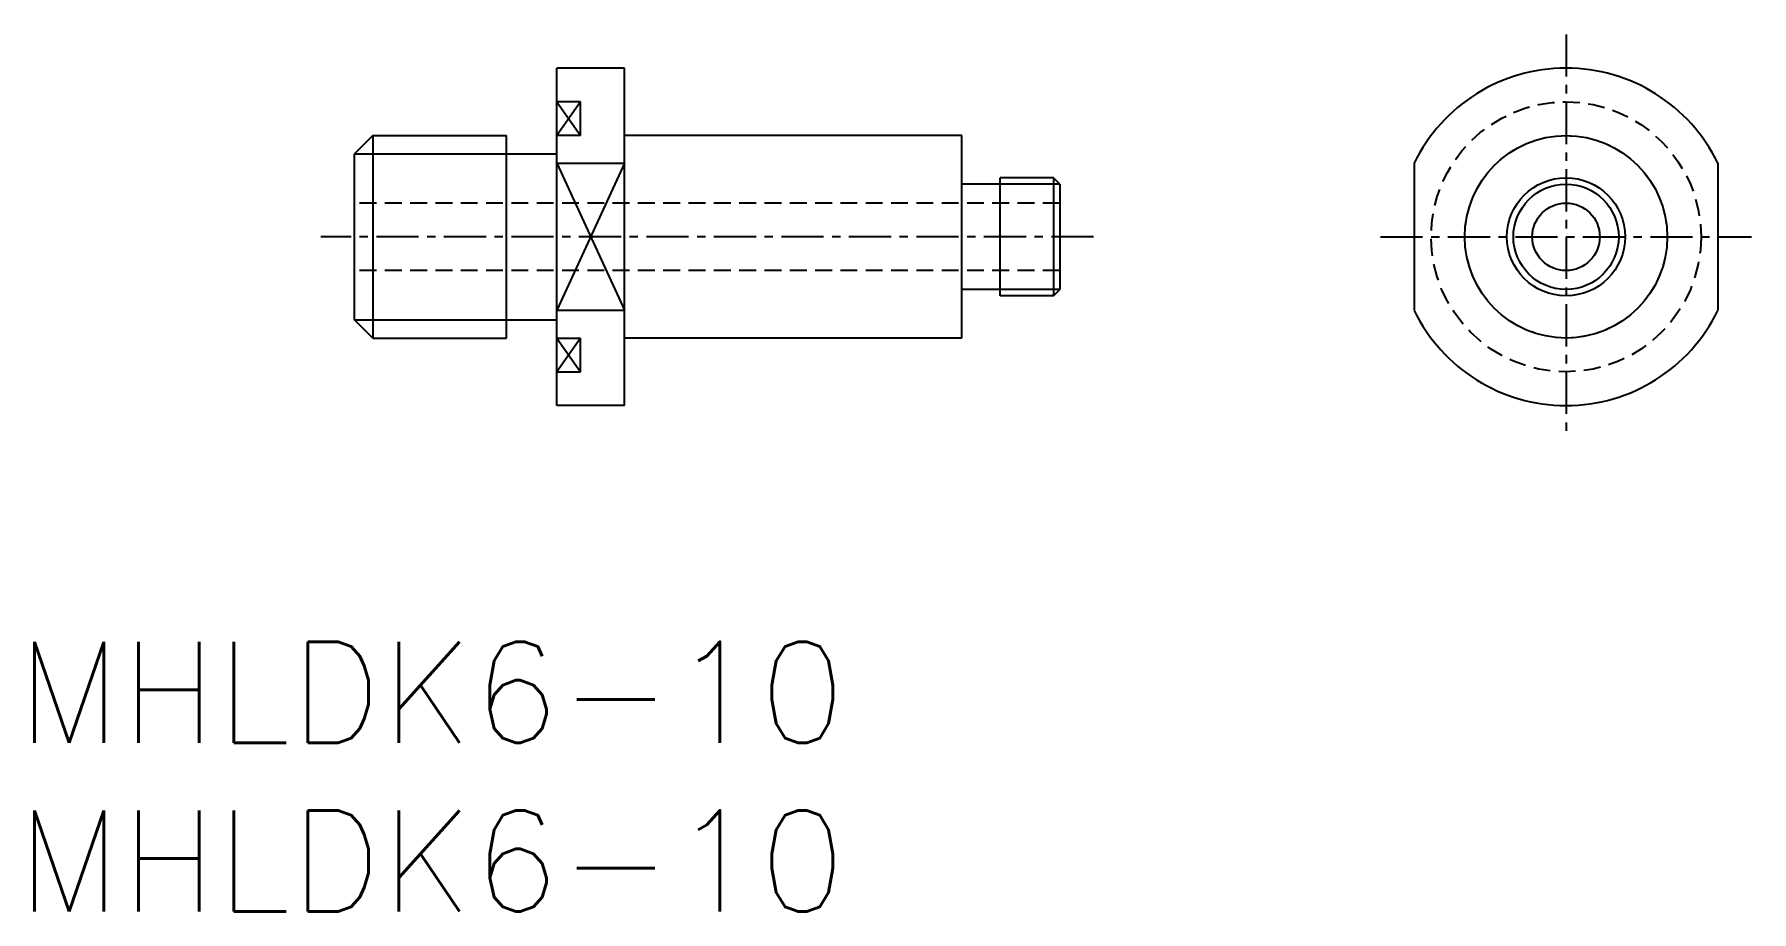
# Model space of a CAD drawing. Extents: x 0.5 to 51.4, y 0 to 26.
import ezdxf

# ---------------------------------------------------------------- set-up
doc = ezdxf.new("R2010")
doc.units = 0
doc.linetypes.add('CENTER', pattern=[2, 1.25, -0.25, 0.25, -0.25])
doc.linetypes.add('DASHED', pattern=[0.75, 0.5, -0.25])
doc.layers.get('0').update_dxf_attribs({"linetype": 'CONTINUOUS'})
doc.layers.add('CENTER', color=1, linetype='CENTER')
doc.styles.get("Standard").update_dxf_attribs({"font": 'txt.shx'})

# ---------------------------------------------------------------- blocks, each defined once
blk = doc.blocks.new('*U9')
at = {"color": 7, "linetype": 'CONTINUOUS'}
blk.add_text('MHLDK6-10', height=3, dxfattribs=at).set_placement((0, 0))
blk = doc.blocks.new('*U10')
at = {"color": 7, "linetype": 'CONTINUOUS'}
blk.add_text('MHLDK6-10', height=3, dxfattribs=at).set_placement((0, 5))

msp = doc.modelspace()

# ---------------------------------------------------------------- linework, layer by layer
at = {"color": 7, "linetype": 'CONTINUOUS'}
for p, q in [((16, 15), (16, 25)), ((18, 25), (16, 25)), ((18, 15), (18, 25)), ((10.541, 23), (10, 22.459)), ((10.541, 23), (14.5, 23)), ((10.541, 23), (10.541, 17)), ((14.5, 17), (14.5, 23)), ((28, 23), (18, 23)), ((28, 17), (28, 23)), ((10, 17.541), (10, 22.459)), ((14.5, 22.459), (16, 22.459)), ((16, 22.179), (18, 22.179)), ((41.4, 22.179), (41.4, 17.821)), ((50.4, 22.179), (50.4, 17.821)), ((29, 21.561), (28, 21.561)), ((30.71, 21.75), (29.136, 21.75)), ((29.136, 18.25), (29.136, 21.75)), ((30.9, 21.561), (30.71, 21.75)), ((30.71, 21.75), (30.71, 18.25)), ((30.9, 21.561), (30.9, 18.439)), ((29, 18.439), (28, 18.439)), ((30.71, 18.25), (30.9, 18.439)), ((16, 17.821), (18, 17.821)), ((30.71, 18.25), (29.136, 18.25)), ((10.541, 17), (10, 17.541)), ((14.5, 17.541), (16, 17.541)), ((10.541, 17), (14.5, 17)), ((28, 17), (18, 17)), ((18, 15), (16, 15))]:
    msp.add_line(p, q, dxfattribs=at)
at = {"color": 3, "linetype": 'CONTINUOUS'}
for p, q in [((16.7, 24), (16, 24)), ((16.7, 24), (16, 23)), ((16, 24), (16.7, 23)), ((16.7, 23), (16.7, 24)), ((16.7, 23), (16, 23)), ((10, 22.459), (14.5, 22.459)), ((18, 22.179), (16, 17.821)), ((16, 22.179), (18, 17.821)), ((30.9, 21.561), (29, 21.561)), ((30.9, 18.439), (29, 18.439)), ((10, 17.541), (14.5, 17.541)), ((16, 17), (16.7, 17)), ((16.7, 17), (16, 16)), ((16, 17), (16.7, 16)), ((16.7, 16), (16.7, 17)), ((16, 16), (16.7, 16))]:
    msp.add_line(p, q, dxfattribs=at)
at = {"color": 3, "linetype": 'DASHED'}
for p, q in [((30.9, 21), (10, 21)), ((30.9, 19), (10, 19))]:
    msp.add_line(p, q, dxfattribs=at)
for radius in [4, 3]:
    msp.add_circle((45.9, 20), radius, dxfattribs=at)
at = {"color": 7, "linetype": 'CONTINUOUS'}
for radius in [3, 1.56, 1]:
    msp.add_circle((45.9, 20), radius, dxfattribs=at)
at = {"color": 3, "linetype": 'CONTINUOUS'}
msp.add_circle((45.9, 20), 1.75, dxfattribs=at)
at = {"color": 7, "linetype": 'CONTINUOUS'}
for start, end in [(25.8419, 154.1581), (205.8419, 334.1581)]:
    msp.add_arc((45.9, 20), 5, start, end, dxfattribs=at)
at = {"layer": 'CENTER', "color": 1, "linetype": 'CENTER'}
for p, q in [((45.9, 26), (45.9, 14)), ((31.9, 20), (9, 20)), ((40.4, 20), (51.4, 20))]:
    msp.add_line(p, q, dxfattribs=at)

# ---------------------------------------------------------------- block references
at = {"color": 7, "linetype": 'CONTINUOUS'}
for name in ['*U10', '*U9']:
    msp.add_blockref(name, (0, 0), dxfattribs=at)

doc.saveas('drawing.dxf')
